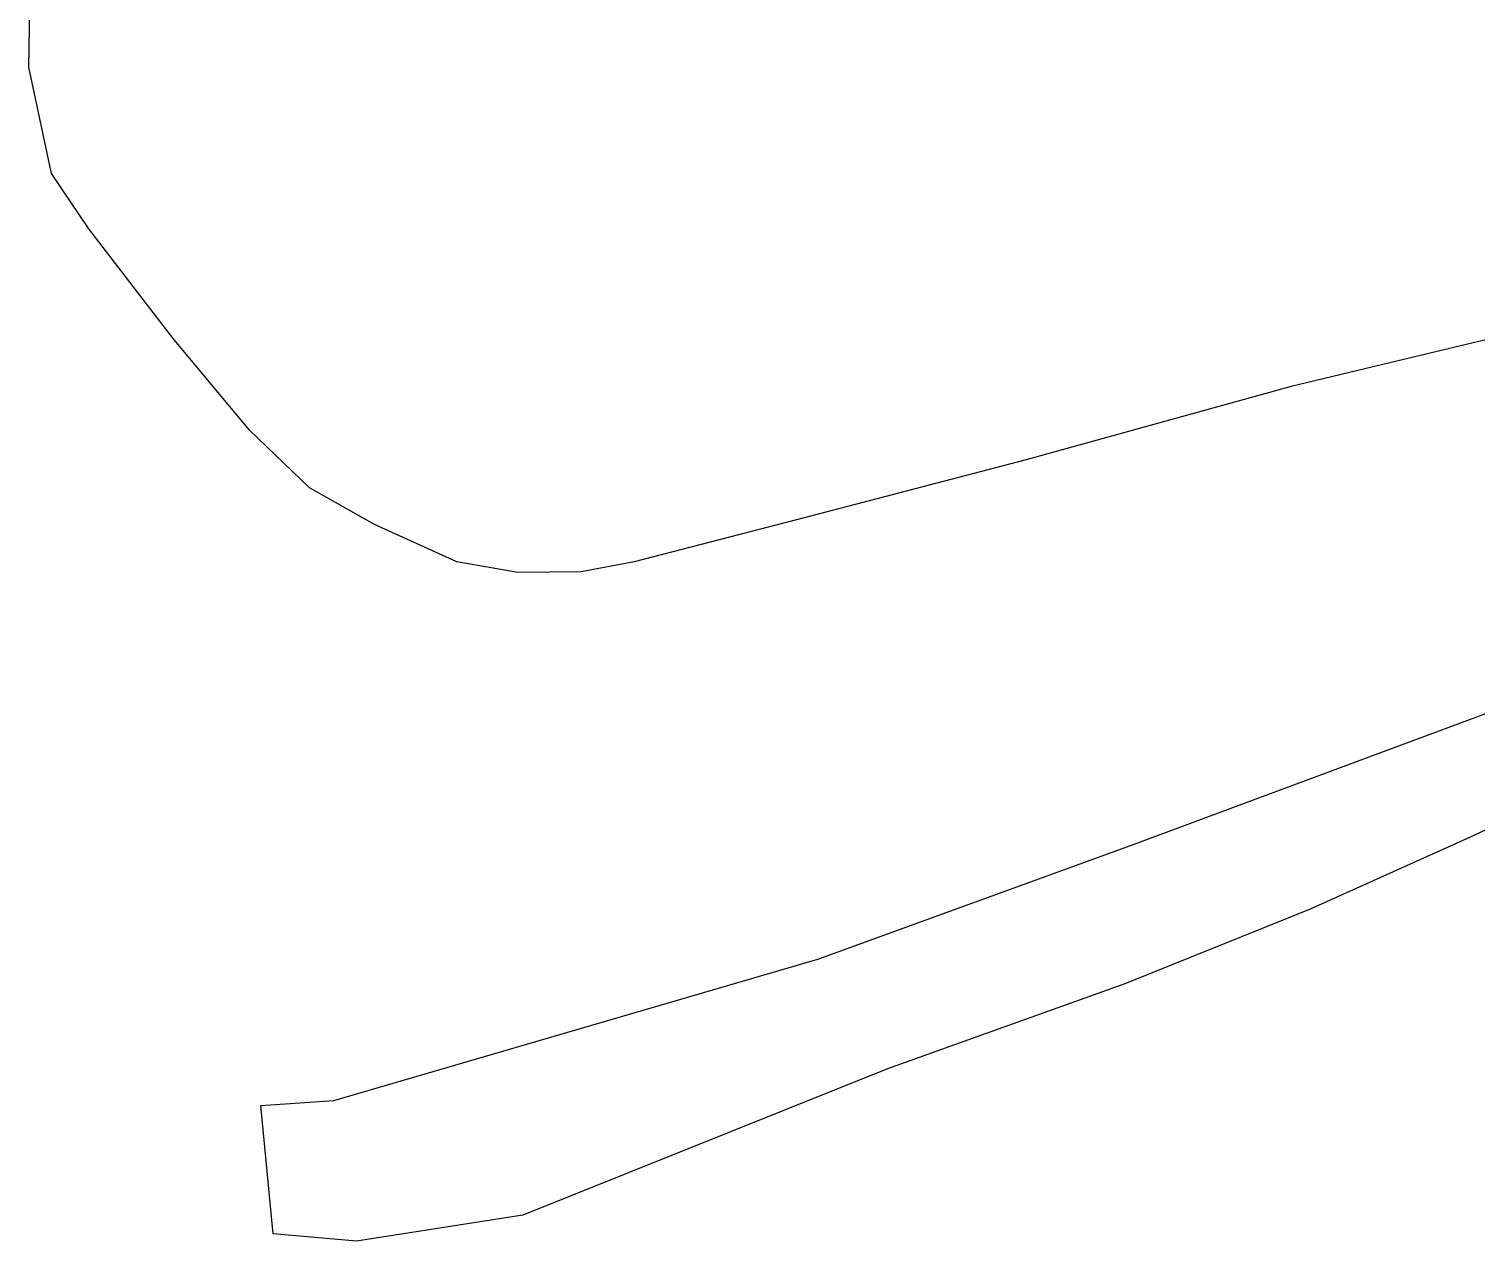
# Model space of a CAD drawing. Header units: millimetres. Extents: x 617751 to 636088, y 68402 to 77988.
# Drawn here: x 628915.5 to 629102.7, y 74277.7 to 74434.5 of the extents above; entities that cross this region are included whole.
import ezdxf

# ---------------------------------------------------------------- set-up
doc = ezdxf.new("R2010")
doc.units = ezdxf.units.MM
doc.header["$LTSCALE"] = 3
doc.header["$MEASUREMENT"] = 0
doc.layers.add('ALINHAMENTO PREDIAL', color=120, linetype='Continuous')

msp = doc.modelspace()

# ---------------------------------------------------------------- linework, layer by layer
at = {"layer": 'ALINHAMENTO PREDIAL'}
for points in [[(629168.29, 74436.96), (629167.43, 74429.91), (629164.99, 74420.51), (629161.89, 74413.18), (629156.7, 74409.04), (629140.98, 74403.36), (629115.94, 74397.13), (629078.76, 74388.24), (629044.29, 74378.7), (629014.76, 74370.97), (628993.77, 74365.53), (628986.91, 74364.25), (628978.71, 74364.18), (628970.82, 74365.53), (628960.16, 74370.39), (628951.78, 74375.13), (628944.01, 74382.58), (628934.13, 74394.43), (628923.21, 74408.62), (628918.39, 74415.78), (628915.49, 74429.53), (628916, 74460.05)], [(629168.29, 74436.96), (629167.43, 74429.91), (629164.99, 74420.51), (629161.89, 74413.18), (629156.7, 74409.04), (629140.98, 74403.36), (629115.94, 74397.13), (629078.76, 74388.24), (629044.29, 74378.7), (629014.76, 74370.97), (628993.77, 74365.53), (628986.91, 74364.25), (628978.71, 74364.18), (628970.82, 74365.53), (628960.16, 74370.39), (628951.78, 74375.13), (628944.01, 74382.58), (628934.13, 74394.43), (628923.21, 74408.62), (628918.39, 74415.78), (628915.49, 74429.53), (628916, 74460.05)], [(629168.29, 74436.96), (629167.43, 74429.91), (629164.99, 74420.51), (629161.89, 74413.18), (629156.7, 74409.04), (629140.98, 74403.36), (629115.94, 74397.13), (629078.76, 74388.24), (629044.29, 74378.7), (629014.76, 74370.97), (628993.77, 74365.53), (628986.91, 74364.25), (628978.71, 74364.18), (628970.82, 74365.53), (628960.16, 74370.39), (628951.78, 74375.13), (628944.01, 74382.58), (628934.13, 74394.43), (628923.21, 74408.62), (628918.39, 74415.78), (628915.49, 74429.53), (628916, 74460.05)], [(629168.29, 74436.96), (629167.43, 74429.91), (629164.99, 74420.51), (629161.89, 74413.18), (629156.7, 74409.04), (629140.98, 74403.36), (629115.94, 74397.13), (629078.76, 74388.24), (629044.29, 74378.7), (629014.76, 74370.97), (628993.77, 74365.53), (628986.91, 74364.25), (628978.71, 74364.18), (628970.82, 74365.53), (628960.16, 74370.39), (628951.78, 74375.13), (628944.01, 74382.58), (628934.13, 74394.43), (628923.21, 74408.62), (628918.39, 74415.78), (628915.49, 74429.53), (628916, 74460.05)], [(629168.29, 74436.96), (629167.43, 74429.91), (629164.99, 74420.51), (629161.89, 74413.18), (629156.7, 74409.04), (629140.98, 74403.36), (629115.94, 74397.13), (629078.76, 74388.24), (629044.29, 74378.7), (629014.76, 74370.97), (628993.77, 74365.53), (628986.91, 74364.25), (628978.71, 74364.18), (628970.82, 74365.53), (628960.16, 74370.39), (628951.78, 74375.13), (628944.01, 74382.58), (628934.13, 74394.43), (628923.21, 74408.62), (628918.39, 74415.78), (628915.49, 74429.53), (628916, 74460.05)], [(629168.29, 74436.96), (629167.43, 74429.91), (629164.99, 74420.51), (629161.89, 74413.18), (629156.7, 74409.04), (629140.98, 74403.36), (629115.94, 74397.13), (629078.76, 74388.24), (629044.29, 74378.7), (629014.76, 74370.97), (628993.77, 74365.53), (628986.91, 74364.25), (628978.71, 74364.18), (628970.82, 74365.53), (628960.16, 74370.39), (628951.78, 74375.13), (628944.01, 74382.58), (628934.13, 74394.43), (628923.21, 74408.62), (628918.39, 74415.78), (628915.49, 74429.53), (628916, 74460.05)], [(629168.29, 74436.96), (629167.43, 74429.91), (629164.99, 74420.51), (629161.89, 74413.18), (629156.7, 74409.04), (629140.98, 74403.36), (629115.94, 74397.13), (629078.76, 74388.24), (629044.29, 74378.7), (629014.76, 74370.97), (628993.77, 74365.53), (628986.91, 74364.25), (628978.71, 74364.18), (628970.82, 74365.53), (628960.16, 74370.39), (628951.78, 74375.13), (628944.01, 74382.58), (628934.13, 74394.43), (628923.21, 74408.62), (628918.39, 74415.78), (628915.49, 74429.53), (628916, 74460.05)], [(629168.29, 74436.96), (629167.43, 74429.91), (629164.99, 74420.51), (629161.89, 74413.18), (629156.7, 74409.04), (629140.98, 74403.36), (629115.94, 74397.13), (629078.76, 74388.24), (629044.29, 74378.7), (629014.76, 74370.97), (628993.77, 74365.53), (628986.91, 74364.25), (628978.71, 74364.18), (628970.82, 74365.53), (628960.16, 74370.39), (628951.78, 74375.13), (628944.01, 74382.58), (628934.13, 74394.43), (628923.21, 74408.62), (628918.39, 74415.78), (628915.49, 74429.53), (628916, 74460.05)], [(629151.77, 74353.32), (629101.79, 74329.88), (629081.19, 74320.61), (629057.23, 74310.95), (629026.53, 74299.96), (628979.38, 74281.03), (628957.84, 74277.69), (628947.07, 74278.62), (628945.46, 74295.22), (628954.91, 74295.87), (629017.54, 74314.13), (629058.09, 74328.91), (629123.39, 74353.16)], [(629151.77, 74353.32), (629101.79, 74329.88), (629081.19, 74320.61), (629057.23, 74310.95), (629026.53, 74299.96), (628979.38, 74281.03), (628957.84, 74277.69), (628947.07, 74278.62), (628945.46, 74295.22), (628954.91, 74295.87), (629017.54, 74314.13), (629058.09, 74328.91), (629123.39, 74353.16)], [(629151.77, 74353.32), (629101.79, 74329.88), (629081.19, 74320.61), (629057.23, 74310.95), (629026.53, 74299.96), (628979.38, 74281.03), (628957.84, 74277.69), (628947.07, 74278.62), (628945.46, 74295.22), (628954.91, 74295.87), (629017.54, 74314.13), (629058.09, 74328.91), (629123.39, 74353.16)], [(629151.77, 74353.32), (629101.79, 74329.88), (629081.19, 74320.61), (629057.23, 74310.95), (629026.53, 74299.96), (628979.38, 74281.03), (628957.84, 74277.69), (628947.07, 74278.62), (628945.46, 74295.22), (628954.91, 74295.87), (629017.54, 74314.13), (629058.09, 74328.91), (629123.39, 74353.16)], [(629151.77, 74353.32), (629101.79, 74329.88), (629081.19, 74320.61), (629057.23, 74310.95), (629026.53, 74299.96), (628979.38, 74281.03), (628957.84, 74277.69), (628947.07, 74278.62), (628945.46, 74295.22), (628954.91, 74295.87), (629017.54, 74314.13), (629058.09, 74328.91), (629123.39, 74353.16)], [(629151.77, 74353.32), (629101.79, 74329.88), (629081.19, 74320.61), (629057.23, 74310.95), (629026.53, 74299.96), (628979.38, 74281.03), (628957.84, 74277.69), (628947.07, 74278.62), (628945.46, 74295.22), (628954.91, 74295.87), (629017.54, 74314.13), (629058.09, 74328.91), (629123.39, 74353.16)], [(629151.77, 74353.32), (629101.79, 74329.88), (629081.19, 74320.61), (629057.23, 74310.95), (629026.53, 74299.96), (628979.38, 74281.03), (628957.84, 74277.69), (628947.07, 74278.62), (628945.46, 74295.22), (628954.91, 74295.87), (629017.54, 74314.13), (629058.09, 74328.91), (629123.39, 74353.16)], [(629151.77, 74353.32), (629101.79, 74329.88), (629081.19, 74320.61), (629057.23, 74310.95), (629026.53, 74299.96), (628979.38, 74281.03), (628957.84, 74277.69), (628947.07, 74278.62), (628945.46, 74295.22), (628954.91, 74295.87), (629017.54, 74314.13), (629058.09, 74328.91), (629123.39, 74353.16)]]:
    msp.add_lwpolyline(points, dxfattribs=at)

doc.saveas('drawing.dxf')
